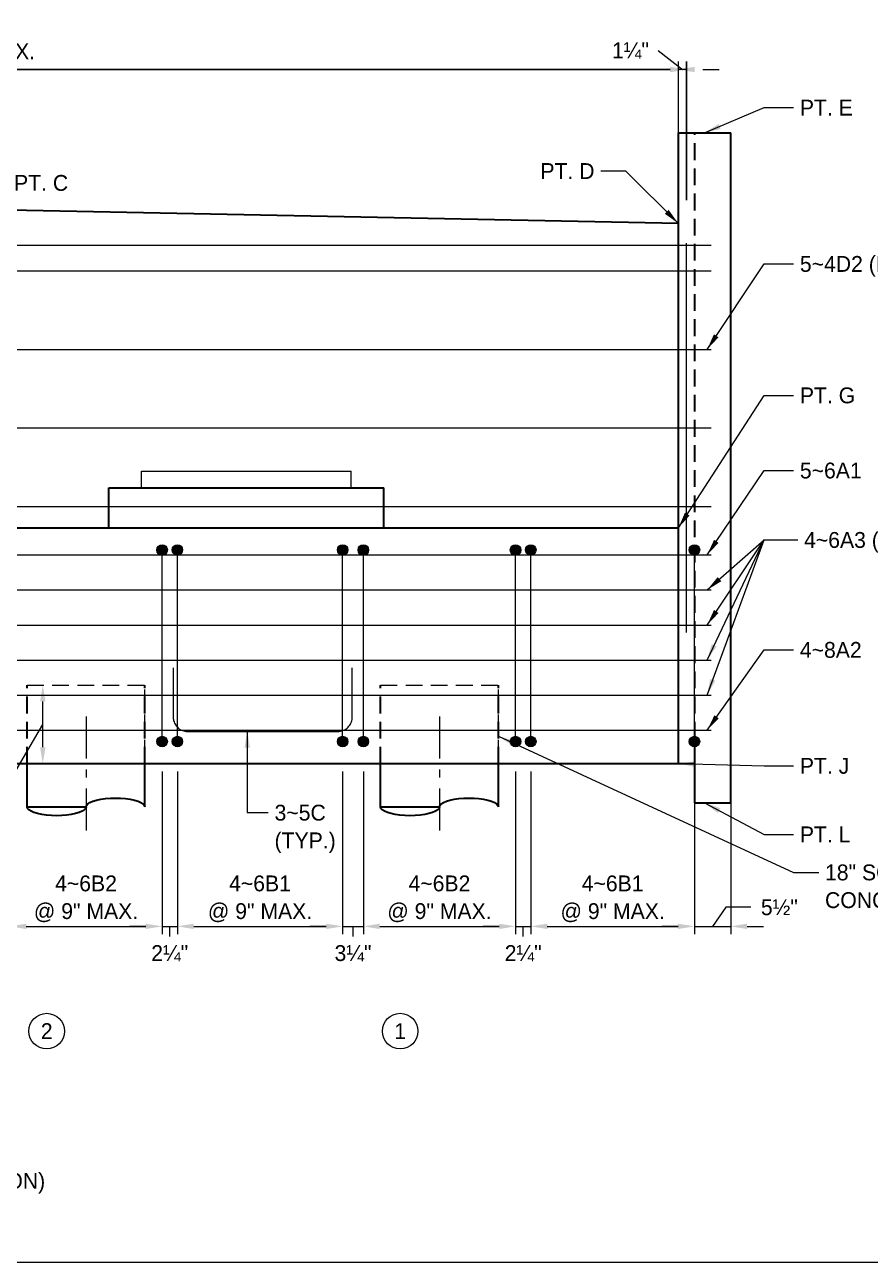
# Model space of a CAD drawing. Extents: x -1 to 861, y -26 to 2.
# Drawn here: x 15.28 to 26.04, y -25.67 to -9.92 of the extents above; entities that cross this region are included whole.
import ezdxf
from ezdxf.enums import TextEntityAlignment as Align

# ---------------------------------------------------------------- set-up
doc = ezdxf.new("R2010")
doc.units = 21
doc.header["$MEASUREMENT"] = 0
doc.linetypes.add('DGN2', pattern=[0.12, 0.08, -0.04])
doc.linetypes.add('DGN4', pattern=[0.336, 0.2, -0.053, 0.03, -0.053])
for name, color, linetype, lineweight in [('BearingPadMisc', 5, 'Continuous', 15), ('Border', 7, 'Continuous', 15), ('CL_Minor', 7, 'DGN4', 9), ('Dimension', 7, 'Continuous', 9), ('Leader', 7, 'Continuous', 9), ('PileConc', 3, 'Continuous', 30), ('PileConc_h', 3, 'DGN2', 20), ('Rebar', 2, 'Continuous', 15), ('SubStrConc', 3, 'Continuous', 30), ('SubStrConc2', 3, 'Continuous', 30), ('SubStrConc2_h', 3, 'DGN2', 30), ('SubStrConc_h', 3, 'DGN2', 30), ('Symbols', 7, 'Continuous', 15), ('TextStructures', 7, 'Continuous', 9)]:
    doc.layers.add(name, color=color, linetype=linetype, lineweight=lineweight)
doc.styles.add('FDOT Structures', font='FDOT.ttf')
doc.styles.add('FDOT Structures Annotation', font='FDOT.ttf')
doc.dimstyles.new('FDOT Structures Note-Arrow 3-8', dxfattribs={"dimtxt": 0.2016, "dimasz": 0.208267, "dimexe": 0.1008, "dimexo": 0.1008, "dimgap": 0.1008, "dimtad": 1, "dimdec": 3, "dimlfac": 12, "dimzin": 15, "dimlunit": 4, "dimtxsty": 'FDOT Structures Annotation', "dimcen": 2.5, "dimclrd": 256, "dimclre": 256, "dimclrt": 256, "dimazin": 3, "dimtfac": 0.7, "dimtmove": 0, "dimatfit": 1, "dimtfill": 1, "dimfrac": 1, "dimlwd": -1, "dimlwe": -1})

# ---------------------------------------------------------------- blocks, each defined once
blk = doc.blocks.new('_CLOSEDFILLED')
at = {"layer": 'Dimension'}
blk.add_solid([(-1, 0.164), (0, 0), (-1, -0.164)], dxfattribs=at)
blk = doc.blocks.new('*D33')
at = {"layer": 'Dimension'}
for p, q in [((14.825, -19.424), (14.825, -21.494)), ((15.089, -19.424), (15.089, -21.494)), ((14.616, -21.393), (14.408, -21.393)), ((14.825, -21.393), (15.089, -21.393)), ((15.297, -21.393), (15.505, -21.393))]:
    blk.add_line(p, q, dxfattribs=at)
at = {"layer": 'Dimension', "xscale": 0.20826666666666666, "yscale": 0.20826666666666666}
blk.add_blockref('_CLOSEDFILLED', (14.825, -21.393), dxfattribs=at)
at = {"layer": 'Dimension', "xscale": 0.20826666666666666, "yscale": 0.20826666666666666, "rotation": 180}
blk.add_blockref('_CLOSEDFILLED', (15.089, -21.393), dxfattribs=at)
blk = doc.blocks.new('*D34')
at = {"layer": 'Dimension'}
for p, q in [((15.089, -19.424), (15.089, -21.494)), ((17.026, -19.424), (17.026, -21.494)), ((15.297, -21.393), (16.818, -21.393))]:
    blk.add_line(p, q, dxfattribs=at)
at = {"layer": 'Dimension', "xscale": 0.20826666666666666, "yscale": 0.20826666666666666, "rotation": 180}
blk.add_blockref('_CLOSEDFILLED', (15.089, -21.393), dxfattribs=at)
at = {"layer": 'Dimension', "xscale": 0.20826666666666666, "yscale": 0.20826666666666666}
blk.add_blockref('_CLOSEDFILLED', (17.026, -21.393), dxfattribs=at)
blk = doc.blocks.new('*D35')
at = {"layer": 'Dimension'}
for p, q in [((17.026, -19.424), (17.026, -21.494)), ((17.221, -19.424), (17.221, -21.494)), ((16.818, -21.393), (16.61, -21.393)), ((17.026, -21.393), (17.221, -21.393)), ((17.429, -21.393), (17.637, -21.393))]:
    blk.add_line(p, q, dxfattribs=at)
at = {"layer": 'Dimension', "xscale": 0.20826666666666666, "yscale": 0.20826666666666666}
blk.add_blockref('_CLOSEDFILLED', (17.026, -21.393), dxfattribs=at)
at = {"layer": 'Dimension', "xscale": 0.20826666666666666, "yscale": 0.20826666666666666, "rotation": 180}
blk.add_blockref('_CLOSEDFILLED', (17.221, -21.393), dxfattribs=at)
blk = doc.blocks.new('*D36')
at = {"layer": 'Dimension'}
for p, q in [((17.221, -19.424), (17.221, -21.494)), ((19.325, -19.424), (19.325, -21.494)), ((17.429, -21.393), (19.116, -21.393))]:
    blk.add_line(p, q, dxfattribs=at)
at = {"layer": 'Dimension', "xscale": 0.20826666666666666, "yscale": 0.20826666666666666, "rotation": 180}
blk.add_blockref('_CLOSEDFILLED', (17.221, -21.393), dxfattribs=at)
at = {"layer": 'Dimension', "xscale": 0.20826666666666666, "yscale": 0.20826666666666666}
blk.add_blockref('_CLOSEDFILLED', (19.325, -21.393), dxfattribs=at)
blk = doc.blocks.new('*D37')
at = {"layer": 'Dimension'}
for p, q in [((19.325, -19.424), (19.325, -21.494)), ((19.589, -19.424), (19.589, -21.494)), ((19.116, -21.393), (18.908, -21.393)), ((19.325, -21.393), (19.589, -21.393)), ((19.797, -21.393), (20.005, -21.393))]:
    blk.add_line(p, q, dxfattribs=at)
at = {"layer": 'Dimension', "xscale": 0.20826666666666666, "yscale": 0.20826666666666666}
blk.add_blockref('_CLOSEDFILLED', (19.325, -21.393), dxfattribs=at)
at = {"layer": 'Dimension', "xscale": 0.20826666666666666, "yscale": 0.20826666666666666, "rotation": 180}
blk.add_blockref('_CLOSEDFILLED', (19.589, -21.393), dxfattribs=at)
blk = doc.blocks.new('*D38')
at = {"layer": 'Dimension'}
for p, q in [((19.589, -19.424), (19.589, -21.494)), ((21.526, -19.424), (21.526, -21.494)), ((19.797, -21.393), (21.318, -21.393))]:
    blk.add_line(p, q, dxfattribs=at)
at = {"layer": 'Dimension', "xscale": 0.20826666666666666, "yscale": 0.20826666666666666, "rotation": 180}
blk.add_blockref('_CLOSEDFILLED', (19.589, -21.393), dxfattribs=at)
at = {"layer": 'Dimension', "xscale": 0.20826666666666666, "yscale": 0.20826666666666666}
blk.add_blockref('_CLOSEDFILLED', (21.526, -21.393), dxfattribs=at)
blk = doc.blocks.new('*D39')
at = {"layer": 'Dimension'}
for p, q in [((21.526, -19.424), (21.526, -21.494)), ((21.721, -19.424), (21.721, -21.494)), ((21.318, -21.393), (21.11, -21.393)), ((21.526, -21.393), (21.721, -21.393)), ((21.929, -21.393), (22.137, -21.393))]:
    blk.add_line(p, q, dxfattribs=at)
at = {"layer": 'Dimension', "xscale": 0.20826666666666666, "yscale": 0.20826666666666666}
blk.add_blockref('_CLOSEDFILLED', (21.526, -21.393), dxfattribs=at)
at = {"layer": 'Dimension', "xscale": 0.20826666666666666, "yscale": 0.20826666666666666, "rotation": 180}
blk.add_blockref('_CLOSEDFILLED', (21.721, -21.393), dxfattribs=at)
blk = doc.blocks.new('*D40')
at = {"layer": 'Dimension'}
for p, q in [((21.721, -19.424), (21.721, -21.494)), ((23.804, -19.424), (23.804, -21.494)), ((21.929, -21.393), (23.596, -21.393))]:
    blk.add_line(p, q, dxfattribs=at)
at = {"layer": 'Dimension', "xscale": 0.20826666666666666, "yscale": 0.20826666666666666, "rotation": 180}
blk.add_blockref('_CLOSEDFILLED', (21.721, -21.393), dxfattribs=at)
at = {"layer": 'Dimension', "xscale": 0.20826666666666666, "yscale": 0.20826666666666666}
blk.add_blockref('_CLOSEDFILLED', (23.804, -21.393), dxfattribs=at)
blk = doc.blocks.new('*D41')
at = {"layer": 'Dimension'}
for p, q in [((23.804, -19.424), (23.804, -21.494)), ((24.266, -19.424), (24.266, -21.494)), ((23.596, -21.393), (23.387, -21.393)), ((23.804, -21.393), (24.266, -21.393)), ((24.474, -21.393), (24.682, -21.393))]:
    blk.add_line(p, q, dxfattribs=at)
at = {"layer": 'Dimension', "xscale": 0.20826666666666666, "yscale": 0.20826666666666666}
blk.add_blockref('_CLOSEDFILLED', (23.804, -21.393), dxfattribs=at)
at = {"layer": 'Dimension', "xscale": 0.20826666666666666, "yscale": 0.20826666666666666, "rotation": 180}
blk.add_blockref('_CLOSEDFILLED', (24.266, -21.393), dxfattribs=at)
blk = doc.blocks.new('*D44')
at = {"layer": 'Dimension'}
for p, q in [((23.599, -12.153), (23.599, -10.391)), ((23.703, -12.153), (23.703, -10.391)), ((23.391, -10.491), (23.182, -10.491)), ((23.703, -10.491), (23.599, -10.491)), ((23.911, -10.491), (24.12, -10.491))]:
    blk.add_line(p, q, dxfattribs=at)
at = {"layer": 'Dimension', "xscale": 0.20826666666666666, "yscale": 0.20826666666666666}
blk.add_blockref('_CLOSEDFILLED', (23.703, -10.491), dxfattribs=at)
at = {"layer": 'Dimension', "xscale": 0.20826666666666666, "yscale": 0.20826666666666666, "rotation": 180}
blk.add_blockref('_CLOSEDFILLED', (23.599, -10.491), dxfattribs=at)
blk = doc.blocks.new('*D45')
at = {"layer": 'Dimension'}
blk.add_line((15.507, -19.115), (15.507, -18.531), dxfattribs=at)
at = {"layer": 'Dimension', "xscale": 0.20826666666666666, "yscale": 0.20826666666666666}
for p, rotation in [((15.507, -18.323), 90), ((15.507, -19.323), -90.00000000000001)]:
    blk.add_blockref('_CLOSEDFILLED', p, dxfattribs=dict(at, rotation=rotation))

msp = doc.modelspace()

# ---------------------------------------------------------------- hatches: boundary and pattern name
at = {"layer": 'Rebar'}
h = msp.add_hatch(color=256, dxfattribs=at)
h.dxf.hatch_style = 1
edge = h.paths.add_edge_path()
edge.add_arc((17.026063, -16.604063), 0.066667, 0, 360)
h = msp.add_hatch(color=256, dxfattribs=at)
h.dxf.hatch_style = 1
edge = h.paths.add_edge_path()
edge.add_arc((17.220556, -16.603825), 0.066667, 0, 360)
h = msp.add_hatch(color=256, dxfattribs=at)
h.dxf.hatch_style = 1
edge = h.paths.add_edge_path()
edge.add_arc((19.324722, -16.603825), 0.066667, 0, 360)
h = msp.add_hatch(color=256, dxfattribs=at)
h.dxf.hatch_style = 1
edge = h.paths.add_edge_path()
edge.add_arc((19.588563, -16.604063), 0.066667, 0, 360)
h = msp.add_hatch(color=256, dxfattribs=at)
h.dxf.hatch_style = 1
edge = h.paths.add_edge_path()
edge.add_arc((21.526063, -16.604063), 0.066667, 0, 360)
h = msp.add_hatch(color=256, dxfattribs=at)
h.dxf.hatch_style = 1
edge = h.paths.add_edge_path()
edge.add_arc((21.720556, -16.603825), 0.066667, 0, 360)
h = msp.add_hatch(color=256, dxfattribs=at)
h.dxf.hatch_style = 1
edge = h.paths.add_edge_path()
edge.add_arc((23.803889, -16.603825), 0.066667, 0, 360)
h = msp.add_hatch(color=256, dxfattribs=at)
h.dxf.hatch_style = 1
edge = h.paths.add_edge_path()
edge.add_arc((17.026063, -19.041563), 0.066667, 0, 360)
h = msp.add_hatch(color=256, dxfattribs=at)
h.dxf.hatch_style = 1
edge = h.paths.add_edge_path()
edge.add_arc((17.220556, -19.041563), 0.066667, 0, 360)
h = msp.add_hatch(color=256, dxfattribs=at)
h.dxf.hatch_style = 1
edge = h.paths.add_edge_path()
edge.add_arc((19.324722, -19.041563), 0.066667, 0, 360)
h = msp.add_hatch(color=256, dxfattribs=at)
h.dxf.hatch_style = 1
edge = h.paths.add_edge_path()
edge.add_arc((19.588563, -19.041563), 0.066667, 0, 360)
h = msp.add_hatch(color=256, dxfattribs=at)
h.dxf.hatch_style = 1
edge = h.paths.add_edge_path()
edge.add_arc((21.526063, -19.041563), 0.066667, 0, 360)
h = msp.add_hatch(color=256, dxfattribs=at)
h.dxf.hatch_style = 1
edge = h.paths.add_edge_path()
edge.add_arc((21.720556, -19.041563), 0.066667, 0, 360)
h = msp.add_hatch(color=256, dxfattribs=at)
h.dxf.hatch_style = 1
edge = h.paths.add_edge_path()
edge.add_arc((23.803889, -19.041563), 0.066667, 0, 360)

# ---------------------------------------------------------------- linework, layer by layer
at = {"layer": 'BearingPadMisc'}
for points in [[(16.765617, -15.814724), (16.765617, -15.601182)], [(16.765617, -15.601182), (16.765634, -15.601182)], [(16.765617, -15.601182), (16.765634, -15.601182)], [(16.765634, -15.814724), (16.765634, -15.601182)], [(16.765634, -15.601182), (19.432301, -15.601182)], [(19.432301, -15.814724), (19.432301, -15.601182)]]:
    msp.add_lwpolyline(points, dxfattribs=at)
at = {"layer": 'CL_Minor', "ltscale": 2.666667}
for p, q in [((16.057286, -18.722813), (16.057286, -20.192813)), ((20.557286, -18.722813), (20.557286, -20.192813))]:
    msp.add_line(p, q, dxfattribs=at)
at = {"layer": 'Dimension'}
for points in [[(14.308615, -20.323357), (14.628615, -20.323357), (15.507286, -18.822813)], [(24.523042, -21.150893), (24.203042, -21.150893), (24.034772, -21.392813)], [(17.123309, -21.523853), (17.123309, -21.392813)], [(19.456642, -21.523853), (19.456642, -21.392813)], [(21.623309, -21.523853), (21.623309, -21.392813)]]:
    msp.add_lwpolyline(points, dxfattribs=at)
at = {"layer": 'Leader'}
for p, q in [((23.965649, -18.451018), (24.692322, -16.476687)), ((23.965649, -18.005021), (24.692322, -16.476687)), ((23.965649, -17.559025), (24.692322, -16.476687)), ((23.965649, -17.113028), (24.692322, -16.476687)), ((24.692322, -16.476687), (25.118989, -16.476687))]:
    msp.add_line(p, q, dxfattribs=at)
for points in [[(23.932286, -11.295993), (24.692322, -10.975993), (25.065656, -10.975993)], [(23.598938, -12.449505), (22.932271, -11.782839), (22.612271, -11.782839)], [(23.965598, -14.051979), (24.692322, -12.964686), (25.065656, -12.964686)], [(23.59899, -16.322813), (24.692322, -14.637044), (25.065656, -14.637044)], [(23.965646, -16.667031), (24.692322, -15.5932), (25.065656, -15.5932)], [(23.965648, -18.897015), (24.692322, -17.875603), (25.065656, -17.875603)], [(18.110626, -18.91264), (18.110626, -19.946413), (18.377293, -19.946413)], [(21.307302, -18.972813), (25.065656, -20.706653), (25.385656, -20.706653)], [(23.59899, -19.322813), (24.692322, -19.350646), (25.065656, -19.350646)], [(23.932286, -19.822813), (24.692322, -20.222813), (25.065656, -20.222813)]]:
    msp.add_lwpolyline(points, dxfattribs=at)
for points in [[(23.932286, -11.295993), (24.110764, -11.183186), (24.137703, -11.247168)], [(23.598938, -12.449505), (23.427126, -12.326783), (23.476215, -12.277694)], [(23.965598, -14.051979), (24.05247, -13.859539), (24.110187, -13.898116)], [(23.59899, -16.322813), (23.683194, -16.129191), (23.741439, -16.166967)], [(23.965646, -16.667031), (24.053621, -16.475093), (24.111116, -16.514001)], [(23.965649, -17.113028), (24.099464, -16.949709), (24.145199, -17.001936)], [(23.965649, -17.559025), (24.052921, -17.366766), (24.110558, -17.405463)], [(23.965649, -18.005021), (24.023731, -17.802028), (24.086427, -17.831838)], [(23.965649, -18.451018), (24.005011, -18.24358), (24.07016, -18.267559)], [(23.965648, -18.897015), (24.058097, -18.707192), (24.114664, -18.747436)], [(18.110626, -18.91264), (18.145337, -19.120907), (18.075915, -19.120907)], [(21.307302, -18.972813), (21.510955, -19.028538), (21.481874, -19.091575)], [(23.59899, -19.322813), (23.808072, -19.293413), (23.806306, -19.362813)], [(23.932286, -19.822813), (24.132753, -19.889092), (24.100421, -19.950526)]]:
    msp.add_solid(points, dxfattribs=at)
at = {"layer": 'PileConc'}
for points in [[(15.307272, -19.872813), (15.307272, -19.322813)], [(15.307302, -19.872813), (15.307302, -19.322813)], [(16.807302, -19.872813), (16.807302, -19.322813)], [(19.807272, -19.872813), (19.807272, -19.322813)], [(19.807302, -19.872813), (19.807302, -19.322813)], [(21.307302, -19.872813), (21.307302, -19.322813)], [(16.057286, -19.872813), (16.051589, -19.892349), (16.03467, -19.911291), (16.007045, -19.929064), (15.969551, -19.945128), (15.923329, -19.958995), (15.869782, -19.970243), (15.810539, -19.978531), (15.747398, -19.983606), (15.682278, -19.985316), (15.617159, -19.983606), (15.554018, -19.978531), (15.494775, -19.970243), (15.441228, -19.958995), (15.395006, -19.945128), (15.357512, -19.929064), (15.329886, -19.911291), (15.312968, -19.892349), (15.307271, -19.872813), (16.057286, -19.872813), (16.062983, -19.853277), (16.079902, -19.834335), (16.107528, -19.816562), (16.145021, -19.800498), (16.191244, -19.786631), (16.24479, -19.775383), (16.304034, -19.767096), (16.367175, -19.76202), (16.432294, -19.760311), (16.497413, -19.76202), (16.560554, -19.767096), (16.619798, -19.775383), (16.673344, -19.786631), (16.719567, -19.800498), (16.75706, -19.816562), (16.784686, -19.834335), (16.801604, -19.853277), (16.807302, -19.872813)], [(20.557286, -19.872813), (20.551589, -19.892349), (20.53467, -19.911291), (20.507045, -19.929064), (20.469551, -19.945128), (20.423329, -19.958995), (20.369782, -19.970243), (20.310539, -19.978531), (20.247398, -19.983606), (20.182278, -19.985316), (20.117159, -19.983606), (20.054018, -19.978531), (19.994775, -19.970243), (19.941228, -19.958995), (19.895006, -19.945128), (19.857512, -19.929064), (19.829886, -19.911291), (19.812968, -19.892349), (19.807271, -19.872813), (20.557286, -19.872813), (20.562983, -19.853277), (20.579902, -19.834335), (20.607528, -19.816562), (20.645021, -19.800498), (20.691244, -19.786631), (20.74479, -19.775383), (20.804034, -19.767096), (20.867175, -19.76202), (20.932294, -19.760311), (20.997413, -19.76202), (21.060554, -19.767096), (21.119798, -19.775383), (21.173344, -19.786631), (21.219567, -19.800498), (21.25706, -19.816562), (21.284686, -19.834335), (21.301604, -19.853277), (21.307302, -19.872813)]]:
    msp.add_lwpolyline(points, dxfattribs=at)
at = {"layer": 'PileConc_h', "ltscale": 2.666667}
for points in [[(15.307272, -18.322813), (16.807272, -18.322813)], [(15.307272, -19.322813), (15.307272, -18.322813)], [(15.307272, -18.322813), (16.807272, -18.322813)], [(15.307302, -18.322813), (16.807302, -18.322813)], [(15.307302, -19.322813), (15.307302, -18.322813)], [(15.307302, -18.322813), (16.807302, -18.322813)], [(16.807272, -19.872813), (16.807272, -18.322813)], [(16.807302, -19.322813), (16.807302, -18.322813)], [(19.807272, -18.322813), (21.307272, -18.322813)], [(19.807272, -19.322813), (19.807272, -18.322813)], [(19.807272, -18.322813), (21.307272, -18.322813)], [(19.807302, -18.322813), (21.307302, -18.322813)], [(19.807302, -19.322813), (19.807302, -18.322813)], [(19.807302, -18.322813), (21.307302, -18.322813)], [(21.307272, -19.872813), (21.307272, -18.322813)], [(21.307302, -19.322813), (21.307302, -18.322813)]]:
    msp.add_lwpolyline(points, dxfattribs=at)
at = {"layer": 'Rebar'}
for p, q in [((17.026063, -19.041563), (17.026063, -16.604063)), ((17.220556, -19.041563), (17.220556, -16.603825)), ((19.324722, -19.041563), (19.324722, -16.603825)), ((19.588563, -19.041563), (19.588563, -16.604063)), ((21.526063, -19.041563), (21.526063, -16.604063)), ((21.720556, -19.041563), (21.720556, -16.603825)), ((23.803889, -19.041563), (23.803889, -16.603825))]:
    msp.add_line(p, q, dxfattribs=at)
for points in [[(3.598931, -12.725338), (24.015598, -12.725338)], [(23.703099, -17.656146), (23.703099, -12.699248)], [(3.598931, -13.051979), (24.015598, -13.051979)], [(3.598931, -14.051979), (24.015598, -14.051979)], [(3.598931, -15.051979), (24.015598, -15.051979)], [(3.598931, -16.051979), (24.015598, -16.051979)], [(3.598979, -16.667031), (24.015646, -16.667031)], [(3.598982, -17.113028), (24.015649, -17.113028)], [(3.598982, -17.559025), (24.015649, -17.559025)], [(3.598982, -18.005021), (24.015649, -18.005021)], [(17.166671, -18.105348), (17.166671, -18.730348), (17.167364, -18.746236), (17.16944, -18.762003), (17.172882, -18.777529), (17.177664, -18.792696), (17.18375, -18.807388), (17.191093, -18.821494), (17.199638, -18.834907), (17.209319, -18.847523), (17.220063, -18.859248), (17.231788, -18.869992), (17.244404, -18.879673), (17.257817, -18.888218), (17.271923, -18.895561), (17.286615, -18.901647), (17.301782, -18.906429), (17.317308, -18.909871), (17.333075, -18.911947), (17.348963, -18.91264), (19.26563, -18.91264), (19.281517, -18.911947), (19.297284, -18.909871), (19.31281, -18.906429), (19.327977, -18.901647), (19.34267, -18.895561), (19.356776, -18.888218), (19.370188, -18.879673), (19.382805, -18.869992), (19.39453, -18.859248), (19.405273, -18.847523), (19.414955, -18.834907), (19.423499, -18.821494), (19.430842, -18.807388), (19.436928, -18.792696), (19.44171, -18.777529), (19.445152, -18.762003), (19.447228, -18.746236), (19.447922, -18.730348), (19.447921, -18.730348), (19.447921, -18.105348)], [(3.598982, -18.451018), (24.015649, -18.451018)], [(3.598982, -18.897015), (24.015648, -18.897015)]]:
    msp.add_lwpolyline(points, dxfattribs=at)
for centre in [(17.026063, -16.604063), (17.220556, -16.603825), (19.324722, -16.603825), (19.588563, -16.604063), (21.526063, -16.604063), (21.720556, -16.603825), (23.803889, -16.603825), (17.026063, -19.041563), (17.220556, -19.041563), (19.324722, -19.041563), (19.588563, -19.041563), (21.526063, -19.041563), (21.720556, -19.041563), (23.803889, -19.041563)]:
    msp.add_circle(centre, 0.066667, dxfattribs=at)
at = {"layer": 'SubStrConc'}
for points in [[(23.598938, -12.449505), (13.807272, -12.253672)], [(23.598938, -16.322813), (23.598938, -12.449505)], [(4.015656, -16.322813), (23.59899, -16.322813)], [(4.015656, -19.322813), (23.59899, -19.322813)]]:
    msp.add_lwpolyline(points, dxfattribs=at)
at = {"layer": 'SubStrConc2'}
for points in [[(23.598918, -12.449505), (23.598918, -11.295993)], [(23.598918, -11.295993), (23.59899, -11.295993)], [(23.598918, -11.295993), (23.59899, -11.295993)], [(23.59899, -19.322813), (23.59899, -11.295993)], [(23.59899, -11.295993), (24.265656, -11.295993)], [(24.265656, -19.822813), (24.265656, -11.295993)], [(16.348938, -16.322813), (16.348938, -15.814724)], [(16.348938, -15.814724), (16.34899, -15.814724)], [(16.348938, -15.814724), (16.34899, -15.814724)], [(16.34899, -16.322813), (16.34899, -15.814724)], [(16.34899, -15.814724), (19.84899, -15.814724)], [(19.84899, -16.322813), (19.84899, -15.814724)], [(16.34899, -16.322813), (19.84899, -16.322813)], [(23.59899, -19.322813), (23.59899, -16.322813)], [(23.59899, -19.322813), (23.807323, -19.322813)], [(23.807241, -19.822813), (23.807241, -19.322813)], [(23.807323, -19.822813), (23.807323, -19.322813)], [(23.807241, -19.822813), (23.807323, -19.822813)], [(23.807241, -19.822813), (23.807323, -19.822813)], [(23.807323, -19.822813), (24.265656, -19.822813)]]:
    msp.add_lwpolyline(points, dxfattribs=at)
at = {"layer": 'SubStrConc2_h', "ltscale": 2.666667}
for points in [[(23.807241, -19.322813), (23.807241, -11.295993)], [(23.807251, -19.322813), (23.807251, -11.295993)]]:
    msp.add_lwpolyline(points, dxfattribs=at)
at = {"layer": 'SubStrConc_h', "ltscale": 2.666667}
for points in [[(15.307272, -19.322813), (15.307272, -18.322813)], [(15.307302, -19.322813), (15.307302, -18.322813)], [(16.807272, -19.322813), (16.807272, -18.322813)], [(16.807302, -19.322813), (16.807302, -18.322813)], [(19.807272, -19.322813), (19.807272, -18.322813)], [(19.807302, -19.322813), (19.807302, -18.322813)], [(21.307272, -19.322813), (21.307272, -18.322813)], [(21.307302, -19.322813), (21.307302, -18.322813)]]:
    msp.add_lwpolyline(points, dxfattribs=at)
at = {"layer": 'Symbols'}
for centre in [(15.557286, -22.726147), (20.057286, -22.726147)]:
    msp.add_circle(centre, 0.226667, dxfattribs=at)

# ---------------------------------------------------------------- texts
at = {"layer": 'Dimension', "char_height": 0.2016, "attachment_point": 5, "line_spacing_factor": 1.05, "style": 'FDOT Structures Annotation', "bg_fill": 3, "box_fill_scale": 1.1, "bg_fill_color": 0}
for s, insert in [('2¼"', (17.123309, -21.735533)), ('3¼"', (19.456642, -21.735533)), ('2¼"', (21.623309, -21.735533))]:
    msp.add_mtext(s, dxfattribs=dict(at, insert=insert))
at = {"layer": 'TextStructures', "style": 'FDOT Structures'}
for s, p in [('PT. E', (25.146296, -10.975993)), ('PT. C', (15.14126, -11.933672)), ('5~4D2 (EF)', (25.146296, -12.964686)), ('PT. G', (25.146296, -14.637044)), ('5~6A1', (25.146296, -15.5932)), ('4~6A3 (EF)', (25.199629, -16.476687)), ('4~8A2', (25.146296, -17.875603)), ('PT. J', (25.146296, -19.350646)), ('PT. L', (25.146296, -20.222813))]:
    msp.add_text(s, height=0.2016, dxfattribs=at).set_placement(p, align=Align.MIDDLE_LEFT)
msp.add_text('PT. D', height=0.2016, dxfattribs=at).set_placement((22.531631, -11.782839), align=Align.MIDDLE_RIGHT)
for s, p in [('2', (15.557286, -22.726147)), ('1', (20.057286, -22.726147))]:
    msp.add_text(s, height=0.2016, dxfattribs=at).set_placement(p, align=Align.MIDDLE_CENTER)
msp.add_text('(LOOKING BACK STATION)', height=0.2016, dxfattribs=at).set_placement((13.807287, -24.792602), align=Align.BOTTOM_CENTER)
at = {"layer": 'TextStructures', "char_height": 0.2016, "attachment_point": 1, "line_spacing_factor": 1.05, "style": 'FDOT Structures'}
for s, insert in [('3~5C\\P(TYP.)', (18.457933, -19.845613)), ('18" SQUARE PRESTRESSED\\PCONCRETE PILE (TYP.)', (25.466296, -20.605853))]:
    msp.add_mtext(s, dxfattribs=dict(at, insert=insert))

# ---------------------------------------------------------------- dimensions: what is measured, and where the dimension line sits
at = {"layer": 'Dimension'}
dim = msp.add_linear_dim(base=(15.507286, -19.322813), p1=(15.507286, -19.322813), p2=(15.507286, -18.322813), angle=90, text=' ', dimstyle='FDOT Structures Note-Arrow 3-8', override={"dimtih": 1, "dimtoh": 1}, dxfattribs=at)
dim.commit()
dim.dimension.update_dxf_attribs({"geometry": '*D45', "text_midpoint": (15.507286, -18.822813)})
for base, p1, p2, picture, middle in [((14.824722, -21.392813), (14.824722, -19.322813), (15.088563, -19.322813), '*D33', (14.956642, -21.392813)), ((15.088563, -21.392813), (15.088563, -19.322813), (17.026063, -19.322813), '*D34', (16.057313, -21.392813)), ((17.220556, -21.392813), (17.220556, -19.322813), (19.324722, -19.322813), '*D36', (18.272639, -21.392813)), ((19.588563, -21.392813), (19.588563, -19.322813), (21.526063, -19.322813), '*D38', (20.557313, -21.392813)), ((21.720556, -21.392813), (21.720556, -19.322813), (23.803889, -19.322813), '*D40', (22.762223, -21.392813))]:
    dim = msp.add_linear_dim(base=base, p1=p1, p2=p2, text=' ', dimstyle='FDOT Structures Note-Arrow 3-8', dxfattribs=at)
    dim.commit()
    dim.dimension.update_dxf_attribs({"geometry": picture, "text_midpoint": middle})

# ---------------------------------------------------------------- next in the draw order: texts
at = {"layer": 'Dimension', "insert": (16.057313, -21.043037), "char_height": 0.2016, "attachment_point": 5, "line_spacing_factor": 1.05, "style": 'FDOT Structures Annotation', "bg_fill": 3, "box_fill_scale": 1.1, "bg_fill_color": 0}
msp.add_mtext('4~6B2\\P@ 9" MAX.', dxfattribs=at)

# ---------------------------------------------------------------- next in the draw order: dimensions: what is measured, and where the dimension line sits
at = {"layer": 'Dimension'}
msp.add_linear_dim(base=(3.869766, -10.49146), p1=(3.869766, -12.253672), p2=(23.703099, -12.253672), text='22~5D1 (EF) @ 1\'-0" MAX.', dimstyle='FDOT Structures Note-Arrow 3-8', dxfattribs=at).render()

# ---------------------------------------------------------------- next in the draw order: linework, layer by layer
msp.add_lwpolyline([(23.341551, -10.24954), (23.651018, -10.49146)], dxfattribs=at)

# ---------------------------------------------------------------- next in the draw order: dimensions: what is measured, and where the dimension line sits
for base, p1, p2, picture, middle in [((23.703099, -10.49146), (23.703099, -12.253672), (23.598938, -12.253672), '*D44', (23.651018, -10.49146)), ((17.026063, -21.392813), (17.026063, -19.322813), (17.220556, -19.322813), '*D35', (17.123309, -21.392813))]:
    dim = msp.add_linear_dim(base=base, p1=p1, p2=p2, text=' ', dimstyle='FDOT Structures Note-Arrow 3-8', dxfattribs=at)
    dim.commit()
    dim.dimension.update_dxf_attribs({"geometry": picture, "text_midpoint": middle})

# ---------------------------------------------------------------- next in the draw order: texts
at = {"layer": 'Dimension', "char_height": 0.2016, "attachment_point": 5, "line_spacing_factor": 1.05, "style": 'FDOT Structures Annotation', "bg_fill": 3, "box_fill_scale": 1.1, "bg_fill_color": 0}
for s, insert in [('1¼"', (22.989356, -10.24954)), ('4~6B1\\P@ 9" MAX.', (18.272639, -21.043037))]:
    msp.add_mtext(s, dxfattribs=dict(at, insert=insert))

# ---------------------------------------------------------------- next in the draw order: dimensions: what is measured, and where the dimension line sits
at = {"layer": 'Dimension'}
dim = msp.add_linear_dim(base=(19.324722, -21.392813), p1=(19.324722, -19.322813), p2=(19.588563, -19.322813), text=' ', dimstyle='FDOT Structures Note-Arrow 3-8', dxfattribs=at)
dim.commit()
dim.dimension.update_dxf_attribs({"geometry": '*D37', "text_midpoint": (19.456642, -21.392813)})

# ---------------------------------------------------------------- next in the draw order: texts
at = {"layer": 'Dimension', "insert": (20.557313, -21.043037), "char_height": 0.2016, "attachment_point": 5, "line_spacing_factor": 1.05, "style": 'FDOT Structures Annotation', "bg_fill": 3, "box_fill_scale": 1.1, "bg_fill_color": 0}
msp.add_mtext('4~6B2\\P@ 9" MAX.', dxfattribs=at)

# ---------------------------------------------------------------- next in the draw order: dimensions: what is measured, and where the dimension line sits
at = {"layer": 'Dimension'}
dim = msp.add_linear_dim(base=(21.526063, -21.392813), p1=(21.526063, -19.322813), p2=(21.720556, -19.322813), text=' ', dimstyle='FDOT Structures Note-Arrow 3-8', dxfattribs=at)
dim.commit()
dim.dimension.update_dxf_attribs({"geometry": '*D39', "text_midpoint": (21.623309, -21.392813)})

# ---------------------------------------------------------------- next in the draw order: texts
at = {"layer": 'Dimension', "insert": (22.762223, -21.043037), "char_height": 0.2016, "attachment_point": 5, "line_spacing_factor": 1.05, "style": 'FDOT Structures Annotation', "bg_fill": 3, "box_fill_scale": 1.1, "bg_fill_color": 0}
msp.add_mtext('4~6B1\\P@ 9" MAX.', dxfattribs=at)

# ---------------------------------------------------------------- next in the draw order: dimensions: what is measured, and where the dimension line sits
at = {"layer": 'Dimension'}
dim = msp.add_linear_dim(base=(23.803889, -21.392813), p1=(23.803889, -19.322813), p2=(24.265656, -19.322813), text=' ', dimstyle='FDOT Structures Note-Arrow 3-8', dxfattribs=at)
dim.commit()
dim.dimension.update_dxf_attribs({"geometry": '*D41', "text_midpoint": (24.034772, -21.392813)})

# ---------------------------------------------------------------- next in the draw order: texts
at = {"layer": 'Dimension', "insert": (24.885217, -21.150893), "char_height": 0.2016, "attachment_point": 5, "line_spacing_factor": 1.05, "style": 'FDOT Structures Annotation', "bg_fill": 3, "box_fill_scale": 1.1, "bg_fill_color": 0}
msp.add_mtext('5½"', dxfattribs=at)

# ---------------------------------------------------------------- next in the draw order: linework, layer by layer
at = {"layer": 'Border'}
msp.add_lwpolyline([(-1, -25.666667), (41.266667, -25.666667), (41.266667, 1), (-1, 1)], close=True, dxfattribs=at)

doc.saveas('drawing.dxf')
